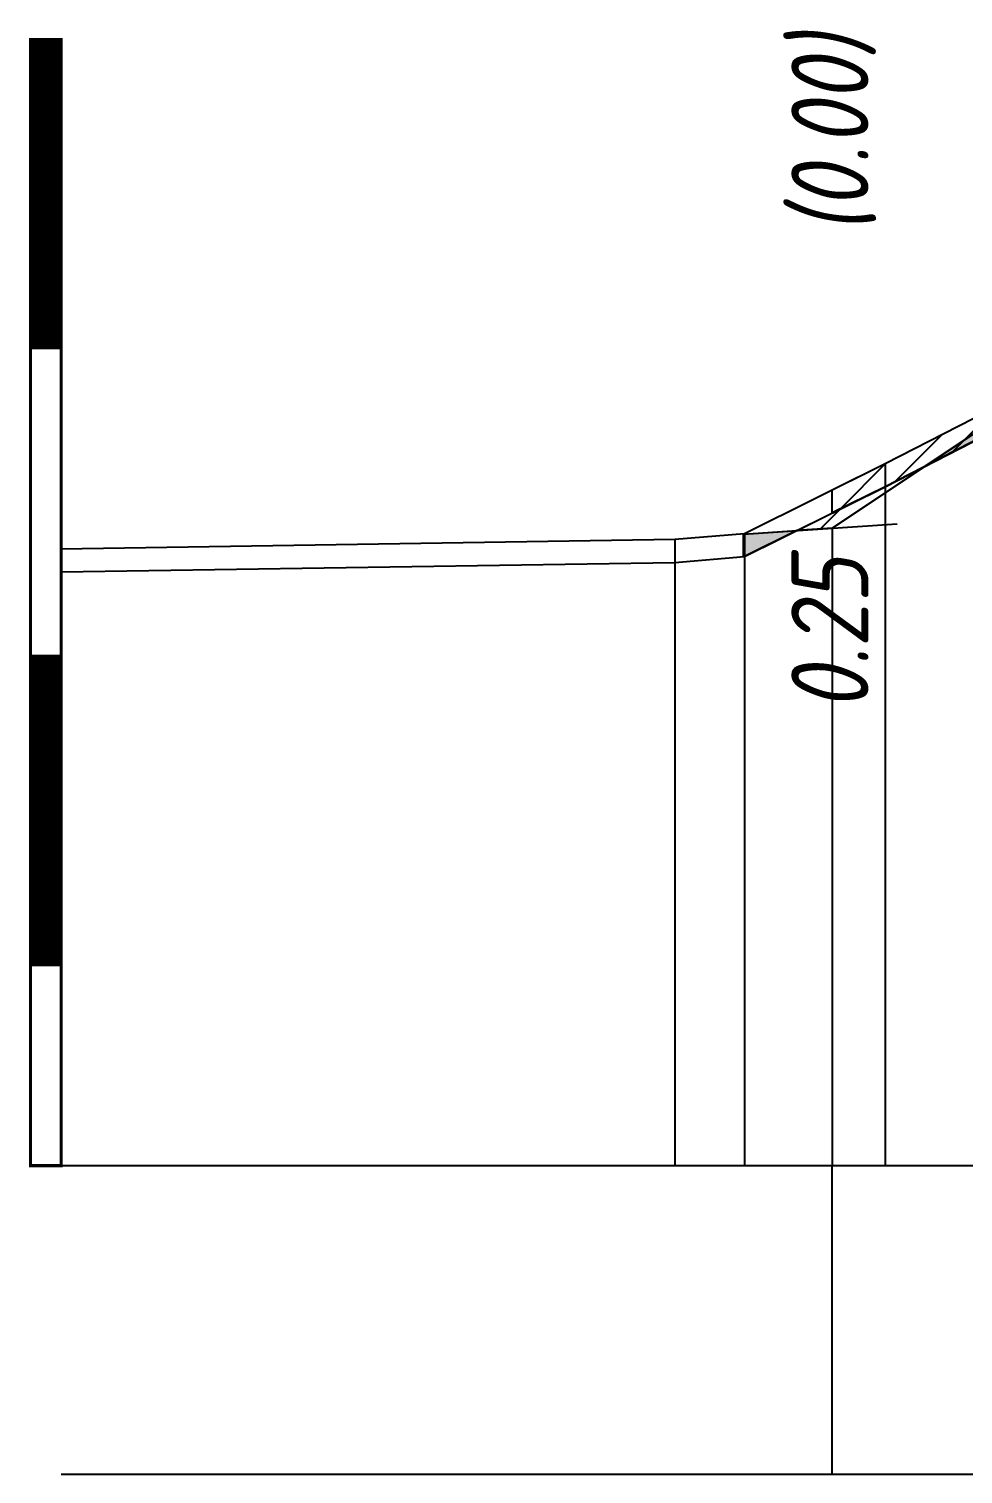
# Model space of a CAD drawing. Extents: x -717 to 1451, y -133302 to 233.
# Drawn here: x 78.95 to 109.24, y -125840 to -125793.15 of the extents above; entities that cross this region are included whole.
import ezdxf
from ezdxf.enums import TextEntityAlignment as Align

# ---------------------------------------------------------------- set-up
doc = ezdxf.new("R2010")
doc.units = 0
doc.linetypes.add('штриховая', pattern=[0.75, 0.5, -0.25])
for name, color, linetype in [('Интерполированный поперечник', 2, 'Continuous'), ('Код_514', 1, 'Continuous'), ('Контур_0', 7, 'Continuous'), ('Контур_508', 7, 'Continuous'), ('Контур_512', 7, 'Continuous'), ('Контур_513', 7, 'Continuous'), ('Красный поперечник', 1, 'Continuous'), ('Линейка абсолютных высот', 7, 'Continuous'), ('Объём_2650', 7, 'Continuous'), ('Объём_2661', 7, 'Continuous'), ('Объём_2666', 7, 'Continuous'), ('Объём_2667', 7, 'Continuous'), ('Объём_2668', 7, 'Continuous'), ('Объём_2669', 7, 'Continuous'), ('Объём_2675', 7, 'Continuous'), ('Рабочие отметки', 7, 'Continuous'), ('Рабочие отметки доп.', 7, 'Continuous'), ('Таблица', 7, 'Continuous'), ('Черный поперечник', 3, 'Continuous')]:
    doc.layers.add(name, color=color, linetype=linetype)
for name, color, linetype, true_color in [('Контур_2570', 7, 'Continuous', 0x80ff00), ('Контур_2736', 4, 'Continuous', 0x00ffff), ('Контур_2737', 4, 'Continuous', 0x00ffff), ('Контур_2738', 4, 'Continuous', 0x00ffff), ('Контур_2739', 4, 'Continuous', 0x00ffff), ('Контур_2741', 4, 'Continuous', 0x00ffff), ('Контур_2742', 4, 'Continuous', 0x00ffff), ('Контур_2743', 4, 'Continuous', 0x00ffff), ('Контур_2744', 7, 'Continuous', 0xa4ffff), ('Контур_2745', 7, 'Continuous', 0xa4ffff), ('Контур_2747', 4, 'Continuous', 0x00ffff), ('Контур_2748', 4, 'Continuous', 0x00ffff), ('Контур_2749', 4, 'Continuous', 0x00ffff), ('Контур_2750', 4, 'Continuous', 0x00ffff), ('Контур_2751', 4, 'Continuous', 0x00ffff), ('Контур_2752', 4, 'Continuous', 0x00ffff), ('Контур_703', 4, 'Continuous', 0x00ffff), ('Контур_705', 4, 'Continuous', 0x00ffff), ('Контур_707', 4, 'Continuous', 0x00ffff), ('Контур_720', 131, 'Continuous', 0xaaffff), ('Объём_2570', 7, 'Continuous', 0x80ff00), ('Объём_2600', 7, 'Continuous', 0x808000)]:
    doc.layers.add(name, color=color, linetype=linetype, true_color=true_color)
doc.styles.add('М', font='romand.shx', dxfattribs={"width": 0.8, "oblique": 10, "height": 2.5})
pattern_1 = [(45.000001252, (0, 0), (-0.026516505928, 0.026516504769), []), (135.00000034, (0, 0), (-0.02651650519, -0.026516505506), [])]

msp = doc.modelspace()

# ---------------------------------------------------------------- hatches: boundary and pattern name
at = {"layer": 'Линейка абсолютных высот'}
h = msp.add_hatch(dxfattribs=at)
h.set_pattern_fill('ANSI37', scale=0.3, style=0)
h.set_pattern_definition(pattern_1)
h.paths.add_polyline_path([(80, -125803.486), (80, -125793.486), (79, -125793.486), (79, -125803.486)])
h = msp.add_hatch(dxfattribs=at)
h.set_pattern_fill('ANSI37', scale=0.3, style=0)
h.set_pattern_definition(pattern_1)
h.paths.add_polyline_path([(80, -125823.486), (80, -125813.486), (79, -125813.486), (79, -125823.486)])
at = {"layer": 'Объём_2570'}
h = msp.add_hatch(dxfattribs=at)
h.set_pattern_fill('ANSI31', color=256, scale=0.2)
h.paths.add_polyline_path([(122.45, -125800.393), (120.782, -125801.083), (120.526, -125801.136), (111.982, -125805.292), (106.712, -125807.987), (105, -125808.839), (105, -125808.089), (106.712, -125807.237), (111.982, -125804.542), (120.526, -125800.386), (120.782, -125800.333), (122.45, -125799.643)])
h.paths.add_polyline_path([(269.901, -125799.595), (251.076, -125800.23), (250.623, -125800.199), (249.123, -125799.942), (243.904, -125799.161), (240.838, -125798.687), (240.838, -125797.937), (243.904, -125798.411), (249.123, -125799.192), (250.623, -125799.449), (251.076, -125799.48), (269.901, -125798.845)])
at = {"layer": 'Объём_2600'}
h = msp.add_hatch(dxfattribs=at)
h.set_pattern_fill('HONEY', color=5, scale=0.3)
h.paths.add_polyline_path([(102.152, -125810.254), (102.118, -125810.257), (102.118, -125809.528), (103.849, -125809.411)])
h.paths.add_polyline_path([(111.982, -125805.292), (108.028, -125807.314), (114.174, -125803.217), (116.385, -125803.15)])
h.paths.add_polyline_path([(268.716, -125799.635), (269.901, -125798.845), (269.901, -125799.595)])
h = msp.add_hatch(dxfattribs=at)
h.set_pattern_fill('ANSI31', color=6, scale=0.4)
h.paths.add_polyline_path([(105, -125809.333), (103.849, -125809.411), (106.712, -125807.987), (108.028, -125807.314)])

# ---------------------------------------------------------------- linework, layer by layer
at = {"layer": 'Интерполированный поперечник', "linetype": 'штриховая', "ltscale": 10, "flags": 128}
msp.add_lwpolyline([(102.118, -125809.528), (250.695, -125799.466)], dxfattribs=at)
at = {"layer": 'Код_514'}
msp.add_line((105, -125840), (105, -125830), dxfattribs=at)
at = {"layer": 'Контур_0', "flags": 128}
for points in [[(122.318, -125797.788), (105, -125809.333), (105, -125809.333), (105, -125809.333), (105, -125809.333), (105, -125809.333), (105, -125809.333), (105, -125809.333), (105, -125809.333), (105, -125809.333), (105, -125809.333), (105, -125809.333), (105, -125809.333), (105, -125809.333), (105, -125809.333), (105, -125809.333)], [(122.318, -125797.788), (105, -125809.333), (105, -125809.333), (105, -125809.333), (105, -125809.333), (105, -125809.333), (105, -125809.333), (105, -125809.333), (105, -125809.333), (105, -125809.333), (105, -125809.333), (105, -125809.333), (105, -125809.333), (105, -125809.333), (105, -125809.333), (105, -125809.333), (105, -125809.333), (105, -125809.333), (105, -125809.333), (105, -125809.333), (105, -125809.333), (105, -125809.333), (105, -125809.333), (105, -125809.333), (105, -125809.333), (105, -125809.333), (105, -125809.333), (105, -125809.333), (105, -125809.333), (105, -125809.333)]]:
    msp.add_lwpolyline(points, dxfattribs=at)
at = {"layer": 'Контур_2570', "flags": 128}
msp.add_lwpolyline([(80, -125810.75), (99.9, -125810.442), (102.152, -125810.254), (102.152, -125810.254), (106.712, -125807.987), (111.982, -125805.292), (120.526, -125801.136), (120.782, -125801.083), (122.45, -125800.393), (122.45, -125799.643), (122.912, -125799.512), (127.181, -125799.624), (139.321, -125799.259), (139.821, -125800.009), (150.976, -125799.822), (176.513, -125799.218), (195.801, -125798.618), (210.628, -125798.157), (223.169, -125797.892)], dxfattribs=at)
at = {"layer": 'Контур_2736', "flags": 128}
msp.add_lwpolyline([(122.318, -125797.788), (105, -125809.333)], dxfattribs=at)
at = {"layer": 'Контур_2737', "flags": 128}
msp.add_lwpolyline([(105, -125809.333), (105, -125809.333)], dxfattribs=at)
at = {"layer": 'Контур_2738', "flags": 128}
msp.add_lwpolyline([(105, -125809.333), (105, -125809.333)], dxfattribs=at)
at = {"layer": 'Контур_2739', "flags": 128}
msp.add_lwpolyline([(105, -125809.333), (105, -125809.333)], dxfattribs=at)
at = {"layer": 'Контур_2741', "flags": 128}
msp.add_lwpolyline([(105, -125809.333), (105, -125809.333)], dxfattribs=at)
at = {"layer": 'Контур_2742', "flags": 128}
msp.add_lwpolyline([(105, -125809.333), (105, -125809.333)], dxfattribs=at)
at = {"layer": 'Контур_2743', "flags": 128}
msp.add_lwpolyline([(105, -125809.333), (105, -125809.333)], dxfattribs=at)
at = {"layer": 'Контур_2744', "flags": 128}
msp.add_lwpolyline([(105, -125809.333), (105, -125809.333)], dxfattribs=at)
msp.add_lwpolyline([(105, -125809.333), (105, -125809.333)], dxfattribs=at)
msp.add_lwpolyline([(105, -125809.333), (105, -125809.333)], dxfattribs=at)
msp.add_lwpolyline([(105, -125809.333), (105, -125809.333)], dxfattribs=at)
msp.add_lwpolyline([(105, -125809.333), (105, -125809.333)], dxfattribs=at)
msp.add_lwpolyline([(105, -125809.333), (105, -125809.333)], dxfattribs=at)
at = {"layer": 'Контур_2745', "flags": 128}
msp.add_lwpolyline([(105, -125809.333), (105, -125809.333)], dxfattribs=at)
msp.add_lwpolyline([(105, -125809.333), (105, -125809.333)], dxfattribs=at)
msp.add_lwpolyline([(105, -125809.333), (105, -125809.333)], dxfattribs=at)
msp.add_lwpolyline([(105, -125809.333), (105, -125809.333)], dxfattribs=at)
msp.add_lwpolyline([(105, -125809.333), (105, -125809.333)], dxfattribs=at)
msp.add_lwpolyline([(105, -125809.333), (105, -125809.333)], dxfattribs=at)
at = {"layer": 'Контур_2747', "flags": 128}
msp.add_lwpolyline([(105, -125809.333), (105, -125809.333)], dxfattribs=at)
at = {"layer": 'Контур_2748', "flags": 128}
msp.add_lwpolyline([(105, -125809.333), (105, -125809.333)], dxfattribs=at)
at = {"layer": 'Контур_2749', "flags": 128}
msp.add_lwpolyline([(105, -125809.333), (105, -125809.333)], dxfattribs=at)
at = {"layer": 'Контур_2750', "flags": 128}
msp.add_lwpolyline([(105, -125809.333), (105, -125809.333)], dxfattribs=at)
at = {"layer": 'Контур_2751', "flags": 128}
msp.add_lwpolyline([(105, -125809.333), (105, -125809.333)], dxfattribs=at)
at = {"layer": 'Контур_2752', "flags": 128}
msp.add_lwpolyline([(105, -125809.333), (105, -125809.333)], dxfattribs=at)
at = {"layer": 'Контур_508', "flags": 128}
msp.add_lwpolyline([(105, -125809.333), (114.174, -125803.217), (139.837, -125802.447), (139.837, -125800.037), (148.629, -125799.861), (150.976, -125799.822), (153.031, -125799.773), (166.818, -125799.497), (166.818, -125799.447), (195.801, -125798.868), (222.595, -125799.404), (222.595, -125797.254), (223.169, -125797.265), (223.169, -125801.589), (268.217, -125802.94), (268.217, -125799.967), (269.901, -125798.845)], dxfattribs=at)
at = {"layer": 'Контур_512', "flags": 128}
msp.add_lwpolyline([(105, -125809.333), (114.174, -125803.217), (139.837, -125802.447)], dxfattribs=at)
at = {"layer": 'Контур_513', "flags": 128}
msp.add_lwpolyline([(105, -125809.333), (114.174, -125803.217), (139.837, -125802.447), (139.837, -125800.037), (148.629, -125799.861), (150.976, -125799.822), (153.031, -125799.773), (166.818, -125799.497), (166.818, -125799.447), (195.801, -125798.868), (222.595, -125799.404), (222.595, -125797.254), (223.169, -125797.265), (223.169, -125801.589), (268.217, -125802.94), (268.217, -125799.967), (269.901, -125798.845)], dxfattribs=at)
at = {"layer": 'Контур_703', "flags": 128}
for points in [[(122.318, -125797.788), (105, -125809.333)], [(105, -125809.333), (105, -125809.333)]]:
    msp.add_lwpolyline(points, dxfattribs=at)
at = {"layer": 'Контур_705', "flags": 128}
msp.add_lwpolyline([(105, -125809.333), (105, -125809.333)], dxfattribs=at)
at = {"layer": 'Контур_707', "flags": 128}
msp.add_lwpolyline([(105, -125809.333), (105, -125809.333)], dxfattribs=at)
at = {"layer": 'Контур_720', "flags": 128}
msp.add_lwpolyline([(105, -125809.333), (105, -125809.333)], dxfattribs=at)
at = {"layer": 'Красный поперечник'}
for q in [(122.318, -125797.788), (105, -125830)]:
    msp.add_line((105, -125809.333), q, dxfattribs=at)
at = {"layer": 'Линейка абсолютных высот', "color": 7, "const_width": 0.1, "flags": 128}
for points in [[(80, -125803.486), (80, -125793.486), (79, -125793.486), (79, -125803.486), (80, -125803.486)], [(80, -125813.486), (80, -125803.486), (79, -125803.486), (79, -125813.486), (80, -125813.486)], [(80, -125823.486), (80, -125813.486), (79, -125813.486), (79, -125823.486), (80, -125823.486)], [(80, -125830), (80, -125823.486), (79, -125823.486), (79, -125830), (80, -125830)]]:
    msp.add_lwpolyline(points, dxfattribs=at)
at = {"layer": 'Объём_2570', "flags": 128}
msp.add_lwpolyline([(122.45, -125800.393), (120.782, -125801.083), (120.526, -125801.136), (111.982, -125805.292), (106.712, -125807.987), (105, -125808.839), (105, -125808.089), (106.712, -125807.237), (111.982, -125804.542), (120.526, -125800.386), (120.782, -125800.333), (122.45, -125799.643), (122.45, -125800.393), (122.45, -125800.393)], dxfattribs=at)
msp.add_lwpolyline([(122.45, -125800.393), (120.782, -125801.083), (120.526, -125801.136), (111.982, -125805.292), (106.712, -125807.987), (105, -125808.839), (105, -125808.089), (106.712, -125807.237), (111.982, -125804.542), (120.526, -125800.386), (120.782, -125800.333), (122.45, -125799.643), (122.45, -125800.393), (122.45, -125800.393)], dxfattribs=at)
at = {"layer": 'Объём_2600', "flags": 128}
for points in [[(111.982, -125805.292), (108.028, -125807.314), (114.174, -125803.217), (116.385, -125803.15), (111.982, -125805.292), (111.982, -125805.292)], [(111.982, -125805.292), (108.028, -125807.314), (114.174, -125803.217), (116.385, -125803.15), (111.982, -125805.292), (111.982, -125805.292)], [(102.152, -125810.254), (102.118, -125810.257), (102.118, -125809.528), (103.849, -125809.411), (102.152, -125810.254), (102.152, -125810.254)], [(102.152, -125810.254), (102.118, -125810.257), (102.118, -125809.528), (103.849, -125809.411), (102.152, -125810.254), (102.152, -125810.254)]]:
    msp.add_lwpolyline(points, dxfattribs=at)
at = {"layer": 'Объём_2650', "flags": 128}
msp.add_lwpolyline([(105, -125809.333), (103.849, -125809.411), (106.712, -125807.987), (108.028, -125807.314), (105, -125809.333), (105, -125809.333)], dxfattribs=at)
at = {"layer": 'Объём_2650', "color": 6, "flags": 128}
msp.add_lwpolyline([(105, -125809.333), (103.849, -125809.411), (106.712, -125807.987), (108.028, -125807.314), (105, -125809.333), (105, -125809.333)], dxfattribs=at)
at = {"layer": 'Объём_2661', "flags": 128}
msp.add_lwpolyline([(122.318, -125797.788), (105, -125809.333)], dxfattribs=at)
msp.add_lwpolyline([(122.318, -125797.788), (105, -125809.333)], dxfattribs=at)
at = {"layer": 'Объём_2666', "flags": 128}
msp.add_lwpolyline([(122.318, -125797.788), (105, -125809.333)], dxfattribs=at)
msp.add_lwpolyline([(122.318, -125797.788), (105, -125809.333)], dxfattribs=at)
at = {"layer": 'Объём_2667', "flags": 128}
msp.add_lwpolyline([(105, -125809.333), (105, -125809.333)], dxfattribs=at)
msp.add_lwpolyline([(105, -125809.333), (105, -125809.333)], dxfattribs=at)
msp.add_lwpolyline([(105, -125809.333), (105, -125809.333)], dxfattribs=at)
msp.add_lwpolyline([(105, -125809.333), (105, -125809.333)], dxfattribs=at)
at = {"layer": 'Объём_2668', "flags": 128}
msp.add_lwpolyline([(105, -125809.333), (105, -125809.333)], dxfattribs=at)
msp.add_lwpolyline([(105, -125809.333), (105, -125809.333)], dxfattribs=at)
msp.add_lwpolyline([(105, -125809.333), (105, -125809.333)], dxfattribs=at)
msp.add_lwpolyline([(105, -125809.333), (105, -125809.333)], dxfattribs=at)
at = {"layer": 'Объём_2669', "flags": 128}
msp.add_lwpolyline([(105, -125809.333), (105, -125809.333)], dxfattribs=at)
msp.add_lwpolyline([(105, -125809.333), (105, -125809.333)], dxfattribs=at)
msp.add_lwpolyline([(105, -125809.333), (105, -125809.333)], dxfattribs=at)
msp.add_lwpolyline([(105, -125809.333), (105, -125809.333)], dxfattribs=at)
at = {"layer": 'Объём_2675', "flags": 128}
msp.add_lwpolyline([(105, -125809.333), (105, -125809.333)], dxfattribs=at)
msp.add_lwpolyline([(105, -125809.333), (105, -125809.333)], dxfattribs=at)
msp.add_lwpolyline([(105, -125809.333), (105, -125809.333)], dxfattribs=at)
msp.add_lwpolyline([(105, -125809.333), (105, -125809.333)], dxfattribs=at)
msp.add_lwpolyline([(105, -125809.333), (105, -125809.333)], dxfattribs=at)
msp.add_lwpolyline([(105, -125809.333), (105, -125809.333)], dxfattribs=at)
msp.add_lwpolyline([(105, -125809.333), (105, -125809.333)], dxfattribs=at)
msp.add_lwpolyline([(105, -125809.333), (105, -125809.333)], dxfattribs=at)
msp.add_lwpolyline([(105, -125809.333), (105, -125809.333)], dxfattribs=at)
msp.add_lwpolyline([(105, -125809.333), (105, -125809.333)], dxfattribs=at)
msp.add_lwpolyline([(105, -125809.333), (105, -125809.333)], dxfattribs=at)
msp.add_lwpolyline([(105, -125809.333), (105, -125809.333)], dxfattribs=at)
msp.add_lwpolyline([(105, -125809.333), (105, -125809.333)], dxfattribs=at)
msp.add_lwpolyline([(105, -125809.333), (105, -125809.333)], dxfattribs=at)
msp.add_lwpolyline([(105, -125809.333), (105, -125809.333)], dxfattribs=at)
msp.add_lwpolyline([(105, -125809.333), (105, -125809.333)], dxfattribs=at)
msp.add_lwpolyline([(105, -125809.333), (105, -125809.333)], dxfattribs=at)
msp.add_lwpolyline([(105, -125809.333), (105, -125809.333)], dxfattribs=at)
msp.add_lwpolyline([(105, -125809.333), (105, -125809.333)], dxfattribs=at)
msp.add_lwpolyline([(105, -125809.333), (105, -125809.333)], dxfattribs=at)
msp.add_lwpolyline([(105, -125809.333), (105, -125809.333)], dxfattribs=at)
msp.add_lwpolyline([(105, -125809.333), (105, -125809.333)], dxfattribs=at)
msp.add_lwpolyline([(105, -125809.333), (105, -125809.333)], dxfattribs=at)
msp.add_lwpolyline([(105, -125809.333), (105, -125809.333)], dxfattribs=at)
at = {"layer": 'Таблица'}
for p, q in [((80, -125830), (294.901, -125830)), ((80, -125840), (294.901, -125840))]:
    msp.add_line(p, q, dxfattribs=at)
at = {"layer": 'Черный поперечник', "color": 7}
for p, q in [((106.712, -125807.237), (106.712, -125830)), ((99.9, -125809.692), (99.9, -125830)), ((102.152, -125809.504), (102.152, -125830)), ((80, -125810), (80, -125830))]:
    msp.add_line(p, q, dxfattribs=at)
at = {"layer": 'Черный поперечник', "flags": 128}
msp.add_lwpolyline([(80, -125810), (99.9, -125809.692), (102.152, -125809.504), (106.712, -125807.237), (111.982, -125804.542), (120.526, -125800.386), (120.782, -125800.333), (122.45, -125799.643), (122.912, -125799.512), (127.181, -125799.624), (139.321, -125799.259), (139.821, -125800.009), (150.976, -125799.822), (176.513, -125799.218), (195.801, -125798.618), (210.628, -125798.157), (223.169, -125797.892)], dxfattribs=at)

# ---------------------------------------------------------------- texts
at = {"layer": 'Рабочие отметки', "color": 1, "style": 'М', "oblique": 10, "width": 0.8}
msp.add_text('0.25', height=2.5, rotation=90, dxfattribs=at).set_placement((104.922, -125810.264), align=Align.MIDDLE_RIGHT)
at = {"layer": 'Рабочие отметки доп.', "color": 1, "style": 'М', "oblique": 10, "width": 0.8}
msp.add_text('(0.00)', height=2.5, rotation=90, dxfattribs=at).set_placement((104.922, -125799.764), align=Align.MIDDLE_LEFT)

doc.saveas('drawing.dxf')
